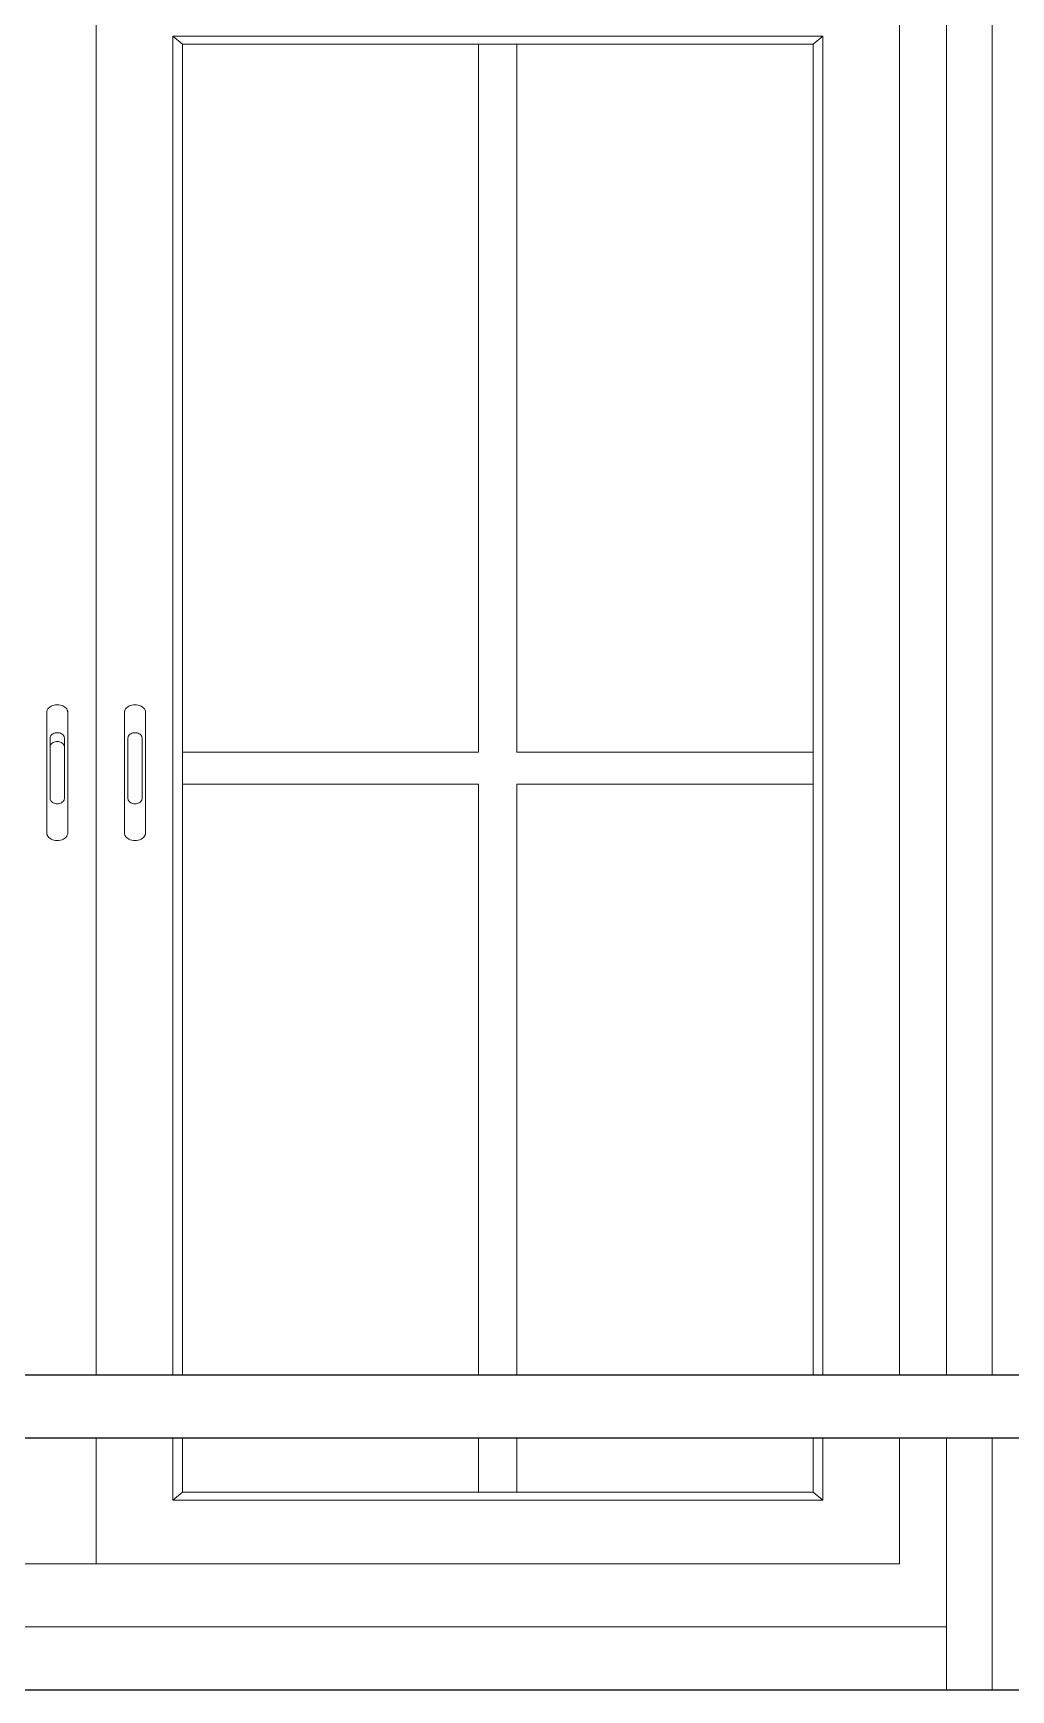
# Model space of a CAD drawing. Header units: inches. Extents: x -5096374 to -5070857, y -3259973 to -3243900.
# Drawn here: x -5079234.3 to -5079203.2, y -3259150.1 to -3259097.5 of the extents above; entities that cross this region are included whole.
import ezdxf

# ---------------------------------------------------------------- set-up
doc = ezdxf.new("R2010")
doc.units = ezdxf.units.IN
doc.header["$LTSCALE"] = 2
doc.header["$MEASUREMENT"] = 0
doc.layers.get('0').update_dxf_attribs({"linetype": 'CONTINUOUS'})
doc.layers.add('window', color=4, linetype='CONTINUOUS', lineweight=13)

msp = doc.modelspace()

# ---------------------------------------------------------------- linework, layer by layer
at = {"ltscale": 0.5}
for p, q in [((-5079359.202, -3259140.096), (-5078934.524, -3259140.096)), ((-5079359.202, -3259142.096), (-5078934.524, -3259142.096)), ((-5079359.202, -3259150.096), (-5078934.524, -3259150.096))]:
    msp.add_line(p, q, dxfattribs=at)
at = {"layer": 'window'}
for p, q in [((-5079205.283, -3259094.281), (-5079205.283, -3259140.096)), ((-5079232.283, -3259095.596), (-5079232.283, -3259140.096)), ((-5079206.782, -3259095.596), (-5079206.782, -3259140.096)), ((-5079203.836, -3259095.678), (-5079203.836, -3259140.096)), ((-5079229.849, -3259097.62), (-5079209.216, -3259097.62)), ((-5079229.545, -3259097.873), (-5079229.849, -3259097.62)), ((-5079229.849, -3259140.096), (-5079229.849, -3259097.62)), ((-5079209.52, -3259097.873), (-5079229.545, -3259097.873)), ((-5079229.545, -3259140.096), (-5079229.545, -3259097.873)), ((-5079220.141, -3259097.873), (-5079220.141, -3259120.34)), ((-5079218.924, -3259097.873), (-5079218.924, -3259120.34)), ((-5079209.52, -3259097.873), (-5079209.216, -3259097.62)), ((-5079209.52, -3259097.873), (-5079209.52, -3259140.096)), ((-5079209.216, -3259097.62), (-5079209.216, -3259140.096)), ((-5079233.834, -3259119.007), (-5079233.847, -3259119.044)), ((-5079233.814, -3259118.97), (-5079233.834, -3259119.007)), ((-5079233.787, -3259118.937), (-5079233.814, -3259118.97)), ((-5079233.753, -3259118.908), (-5079233.787, -3259118.937)), ((-5079233.713, -3259118.882), (-5079233.753, -3259118.908)), ((-5079233.668, -3259118.862), (-5079233.713, -3259118.882)), ((-5079233.62, -3259118.847), (-5079233.668, -3259118.862)), ((-5079233.568, -3259118.838), (-5079233.62, -3259118.847)), ((-5079233.516, -3259118.835), (-5079233.568, -3259118.838)), ((-5079233.464, -3259118.838), (-5079233.516, -3259118.835)), ((-5079233.413, -3259118.847), (-5079233.464, -3259118.838)), ((-5079233.364, -3259118.862), (-5079233.413, -3259118.847)), ((-5079233.319, -3259118.882), (-5079233.364, -3259118.862)), ((-5079233.279, -3259118.908), (-5079233.319, -3259118.882)), ((-5079233.245, -3259118.937), (-5079233.279, -3259118.908)), ((-5079233.218, -3259118.97), (-5079233.245, -3259118.937)), ((-5079233.198, -3259119.007), (-5079233.218, -3259118.97)), ((-5079233.186, -3259119.044), (-5079233.198, -3259119.007)), ((-5079233.181, -3259119.083), (-5079233.198, -3259119.007)), ((-5079231.384, -3259119.083), (-5079231.367, -3259119.007)), ((-5079231.379, -3259119.044), (-5079231.367, -3259119.007)), ((-5079231.367, -3259119.007), (-5079231.347, -3259118.97)), ((-5079231.347, -3259118.97), (-5079231.32, -3259118.937)), ((-5079231.286, -3259118.908), (-5079231.32, -3259118.937)), ((-5079231.246, -3259118.882), (-5079231.286, -3259118.908)), ((-5079231.246, -3259118.882), (-5079231.201, -3259118.862)), ((-5079231.152, -3259118.847), (-5079231.201, -3259118.862)), ((-5079231.101, -3259118.838), (-5079231.152, -3259118.847)), ((-5079231.049, -3259118.835), (-5079231.101, -3259118.838)), ((-5079230.997, -3259118.838), (-5079231.049, -3259118.835)), ((-5079230.997, -3259118.838), (-5079230.946, -3259118.847)), ((-5079230.946, -3259118.847), (-5079230.897, -3259118.862)), ((-5079230.897, -3259118.862), (-5079230.852, -3259118.882)), ((-5079230.852, -3259118.882), (-5079230.812, -3259118.908)), ((-5079230.812, -3259118.908), (-5079230.778, -3259118.937)), ((-5079230.751, -3259118.97), (-5079230.778, -3259118.937)), ((-5079230.731, -3259119.007), (-5079230.751, -3259118.97)), ((-5079230.718, -3259119.044), (-5079230.731, -3259119.007)), ((-5079233.847, -3259119.044), (-5079233.851, -3259119.083)), ((-5079233.851, -3259119.083), (-5079233.851, -3259122.899)), ((-5079233.181, -3259119.083), (-5079233.186, -3259119.044)), ((-5079233.181, -3259122.899), (-5079233.181, -3259119.083)), ((-5079231.384, -3259119.083), (-5079231.379, -3259119.044)), ((-5079231.384, -3259122.899), (-5079231.384, -3259119.083)), ((-5079230.718, -3259119.044), (-5079230.714, -3259119.083)), ((-5079230.714, -3259119.083), (-5079230.714, -3259122.899)), ((-5079233.741, -3259119.891), (-5079233.738, -3259119.865)), ((-5079233.741, -3259120.171), (-5079233.741, -3259119.891)), ((-5079233.738, -3259119.865), (-5079233.73, -3259119.84)), ((-5079233.73, -3259119.84), (-5079233.716, -3259119.816)), ((-5079233.716, -3259119.816), (-5079233.698, -3259119.793)), ((-5079233.698, -3259119.793), (-5079233.675, -3259119.773)), ((-5079233.698, -3259120.073), (-5079233.675, -3259120.053)), ((-5079233.675, -3259119.773), (-5079233.648, -3259119.756)), ((-5079233.675, -3259120.053), (-5079233.648, -3259120.036)), ((-5079233.648, -3259119.756), (-5079233.618, -3259119.742)), ((-5079233.648, -3259120.036), (-5079233.618, -3259120.022)), ((-5079233.618, -3259119.742), (-5079233.586, -3259119.732)), ((-5079233.618, -3259120.022), (-5079233.586, -3259120.012)), ((-5079233.586, -3259119.732), (-5079233.551, -3259119.726)), ((-5079233.586, -3259120.012), (-5079233.551, -3259120.006)), ((-5079233.551, -3259119.726), (-5079233.516, -3259119.724)), ((-5079233.551, -3259120.006), (-5079233.516, -3259120.004)), ((-5079233.516, -3259119.724), (-5079233.481, -3259119.726)), ((-5079233.516, -3259120.004), (-5079233.481, -3259120.006)), ((-5079233.481, -3259119.726), (-5079233.447, -3259119.732)), ((-5079233.481, -3259120.006), (-5079233.447, -3259120.012)), ((-5079233.447, -3259119.732), (-5079233.414, -3259119.742)), ((-5079233.447, -3259120.012), (-5079233.414, -3259120.022)), ((-5079233.414, -3259119.742), (-5079233.384, -3259119.756)), ((-5079233.414, -3259120.022), (-5079233.384, -3259120.036)), ((-5079233.384, -3259119.756), (-5079233.357, -3259119.773)), ((-5079233.384, -3259120.036), (-5079233.357, -3259120.053)), ((-5079233.357, -3259119.773), (-5079233.334, -3259119.793)), ((-5079233.357, -3259120.053), (-5079233.334, -3259120.073)), ((-5079233.334, -3259119.793), (-5079233.316, -3259119.816)), ((-5079233.316, -3259119.816), (-5079233.302, -3259119.84)), ((-5079233.302, -3259119.84), (-5079233.294, -3259119.865)), ((-5079233.294, -3259119.865), (-5079233.291, -3259119.891)), ((-5079233.291, -3259121.812), (-5079233.291, -3259119.891)), ((-5079231.271, -3259119.865), (-5079231.274, -3259119.891)), ((-5079231.274, -3259119.891), (-5079231.274, -3259121.812)), ((-5079231.263, -3259119.84), (-5079231.271, -3259119.865)), ((-5079231.249, -3259119.816), (-5079231.263, -3259119.84)), ((-5079231.231, -3259119.793), (-5079231.249, -3259119.816)), ((-5079231.208, -3259119.773), (-5079231.231, -3259119.793)), ((-5079231.181, -3259119.756), (-5079231.208, -3259119.773)), ((-5079231.151, -3259119.742), (-5079231.181, -3259119.756)), ((-5079231.118, -3259119.732), (-5079231.151, -3259119.742)), ((-5079231.084, -3259119.726), (-5079231.118, -3259119.732)), ((-5079231.049, -3259119.724), (-5079231.084, -3259119.726)), ((-5079231.014, -3259119.726), (-5079231.049, -3259119.724)), ((-5079230.979, -3259119.732), (-5079231.014, -3259119.726)), ((-5079230.947, -3259119.742), (-5079230.979, -3259119.732)), ((-5079230.917, -3259119.756), (-5079230.947, -3259119.742)), ((-5079230.89, -3259119.773), (-5079230.917, -3259119.756)), ((-5079230.867, -3259119.793), (-5079230.89, -3259119.773)), ((-5079230.849, -3259119.816), (-5079230.867, -3259119.793)), ((-5079230.835, -3259119.84), (-5079230.849, -3259119.816)), ((-5079230.827, -3259119.865), (-5079230.835, -3259119.84)), ((-5079230.824, -3259119.891), (-5079230.827, -3259119.865)), ((-5079230.824, -3259121.812), (-5079230.824, -3259119.891)), ((-5079233.741, -3259120.171), (-5079233.738, -3259120.145)), ((-5079233.741, -3259121.812), (-5079233.741, -3259120.171)), ((-5079233.738, -3259120.145), (-5079233.73, -3259120.12)), ((-5079233.73, -3259120.12), (-5079233.716, -3259120.095)), ((-5079233.716, -3259120.095), (-5079233.698, -3259120.073)), ((-5079233.334, -3259120.073), (-5079233.316, -3259120.095)), ((-5079233.316, -3259120.095), (-5079233.302, -3259120.12)), ((-5079233.302, -3259120.12), (-5079233.294, -3259120.145)), ((-5079233.294, -3259120.145), (-5079233.291, -3259120.171)), ((-5079229.545, -3259120.34), (-5079220.141, -3259120.34)), ((-5079218.924, -3259120.34), (-5079209.52, -3259120.34)), ((-5079229.545, -3259121.352), (-5079220.141, -3259121.352)), ((-5079220.141, -3259121.352), (-5079220.141, -3259140.096)), ((-5079218.924, -3259121.352), (-5079209.52, -3259121.352)), ((-5079218.924, -3259121.352), (-5079218.924, -3259140.096)), ((-5079233.741, -3259121.812), (-5079233.738, -3259121.838)), ((-5079233.738, -3259121.838), (-5079233.73, -3259121.863)), ((-5079233.73, -3259121.863), (-5079233.716, -3259121.888)), ((-5079233.716, -3259121.888), (-5079233.698, -3259121.91)), ((-5079233.698, -3259121.91), (-5079233.675, -3259121.93)), ((-5079233.675, -3259121.93), (-5079233.648, -3259121.947)), ((-5079233.648, -3259121.947), (-5079233.618, -3259121.961)), ((-5079233.618, -3259121.961), (-5079233.586, -3259121.971)), ((-5079233.586, -3259121.971), (-5079233.551, -3259121.977)), ((-5079233.551, -3259121.977), (-5079233.516, -3259121.979)), ((-5079233.516, -3259121.979), (-5079233.481, -3259121.977)), ((-5079233.481, -3259121.977), (-5079233.447, -3259121.971)), ((-5079233.447, -3259121.971), (-5079233.414, -3259121.961)), ((-5079233.414, -3259121.961), (-5079233.384, -3259121.947)), ((-5079233.384, -3259121.947), (-5079233.357, -3259121.93)), ((-5079233.357, -3259121.93), (-5079233.334, -3259121.91)), ((-5079233.334, -3259121.91), (-5079233.316, -3259121.888)), ((-5079233.316, -3259121.888), (-5079233.302, -3259121.863)), ((-5079233.302, -3259121.863), (-5079233.294, -3259121.838)), ((-5079233.294, -3259121.838), (-5079233.291, -3259121.812)), ((-5079231.271, -3259121.838), (-5079231.274, -3259121.812)), ((-5079231.263, -3259121.863), (-5079231.271, -3259121.838)), ((-5079231.249, -3259121.888), (-5079231.263, -3259121.863)), ((-5079231.231, -3259121.91), (-5079231.249, -3259121.888)), ((-5079231.208, -3259121.93), (-5079231.231, -3259121.91)), ((-5079231.181, -3259121.947), (-5079231.208, -3259121.93)), ((-5079231.151, -3259121.961), (-5079231.181, -3259121.947)), ((-5079231.118, -3259121.971), (-5079231.151, -3259121.961)), ((-5079231.084, -3259121.977), (-5079231.118, -3259121.971)), ((-5079231.049, -3259121.979), (-5079231.084, -3259121.977)), ((-5079231.014, -3259121.977), (-5079231.049, -3259121.979)), ((-5079230.979, -3259121.971), (-5079231.014, -3259121.977)), ((-5079230.947, -3259121.961), (-5079230.979, -3259121.971)), ((-5079230.917, -3259121.947), (-5079230.947, -3259121.961)), ((-5079230.89, -3259121.93), (-5079230.917, -3259121.947)), ((-5079230.867, -3259121.91), (-5079230.89, -3259121.93)), ((-5079230.849, -3259121.888), (-5079230.867, -3259121.91)), ((-5079230.835, -3259121.863), (-5079230.849, -3259121.888)), ((-5079230.827, -3259121.838), (-5079230.835, -3259121.863)), ((-5079230.824, -3259121.812), (-5079230.827, -3259121.838)), ((-5079233.847, -3259122.937), (-5079233.851, -3259122.899)), ((-5079233.851, -3259122.899), (-5079233.834, -3259122.975)), ((-5079233.847, -3259122.937), (-5079233.834, -3259122.975)), ((-5079233.834, -3259122.975), (-5079233.814, -3259123.011)), ((-5079233.814, -3259123.011), (-5079233.787, -3259123.045)), ((-5079233.787, -3259123.045), (-5079233.753, -3259123.074)), ((-5079233.753, -3259123.074), (-5079233.713, -3259123.1)), ((-5079233.713, -3259123.1), (-5079233.668, -3259123.12)), ((-5079233.668, -3259123.12), (-5079233.62, -3259123.135)), ((-5079233.62, -3259123.135), (-5079233.568, -3259123.144)), ((-5079233.568, -3259123.144), (-5079233.516, -3259123.147)), ((-5079233.516, -3259123.147), (-5079233.464, -3259123.144)), ((-5079233.464, -3259123.144), (-5079233.413, -3259123.135)), ((-5079233.413, -3259123.135), (-5079233.364, -3259123.12)), ((-5079233.364, -3259123.12), (-5079233.319, -3259123.1)), ((-5079233.319, -3259123.1), (-5079233.279, -3259123.074)), ((-5079233.279, -3259123.074), (-5079233.245, -3259123.045)), ((-5079233.245, -3259123.045), (-5079233.218, -3259123.011)), ((-5079233.218, -3259123.011), (-5079233.198, -3259122.975)), ((-5079233.198, -3259122.975), (-5079233.186, -3259122.937)), ((-5079233.186, -3259122.937), (-5079233.181, -3259122.899)), ((-5079231.379, -3259122.937), (-5079231.384, -3259122.899)), ((-5079231.367, -3259122.975), (-5079231.379, -3259122.937)), ((-5079231.367, -3259122.975), (-5079231.347, -3259123.011)), ((-5079231.347, -3259123.011), (-5079231.32, -3259123.045)), ((-5079231.32, -3259123.045), (-5079231.286, -3259123.074)), ((-5079231.246, -3259123.1), (-5079231.286, -3259123.074)), ((-5079231.201, -3259123.12), (-5079231.246, -3259123.1)), ((-5079231.201, -3259123.12), (-5079231.152, -3259123.135)), ((-5079231.101, -3259123.144), (-5079231.152, -3259123.135)), ((-5079231.049, -3259123.147), (-5079231.101, -3259123.144)), ((-5079231.049, -3259123.147), (-5079230.997, -3259123.144)), ((-5079230.997, -3259123.144), (-5079230.946, -3259123.135)), ((-5079230.897, -3259123.12), (-5079230.946, -3259123.135)), ((-5079230.852, -3259123.1), (-5079230.897, -3259123.12)), ((-5079230.852, -3259123.1), (-5079230.812, -3259123.074)), ((-5079230.812, -3259123.074), (-5079230.778, -3259123.045)), ((-5079230.778, -3259123.045), (-5079230.751, -3259123.011)), ((-5079230.731, -3259122.975), (-5079230.751, -3259123.011)), ((-5079230.714, -3259122.899), (-5079230.731, -3259122.975)), ((-5079230.718, -3259122.937), (-5079230.731, -3259122.975)), ((-5079230.718, -3259122.937), (-5079230.714, -3259122.899)), ((-5079232.283, -3259142.096), (-5079232.283, -3259146.096)), ((-5079229.849, -3259144.073), (-5079229.849, -3259142.096)), ((-5079229.545, -3259143.82), (-5079229.545, -3259142.096)), ((-5079220.141, -3259142.096), (-5079220.141, -3259143.82)), ((-5079218.924, -3259142.096), (-5079218.924, -3259143.82)), ((-5079209.52, -3259142.096), (-5079209.52, -3259143.82)), ((-5079209.216, -3259142.096), (-5079209.216, -3259144.073)), ((-5079206.782, -3259142.096), (-5079206.782, -3259146.096)), ((-5079205.283, -3259142.096), (-5079205.283, -3259150.096)), ((-5079203.836, -3259142.096), (-5079203.836, -3259150.096)), ((-5079229.849, -3259144.073), (-5079229.545, -3259143.82)), ((-5079209.216, -3259144.073), (-5079229.849, -3259144.073)), ((-5079209.52, -3259143.82), (-5079229.545, -3259143.82)), ((-5079209.216, -3259144.073), (-5079209.52, -3259143.82)), ((-5079206.782, -3259146.096), (-5079257.783, -3259146.096)), ((-5079259.283, -3259148.096), (-5079205.283, -3259148.096))]:
    msp.add_line(p, q, dxfattribs=at)

doc.saveas('drawing.dxf')
